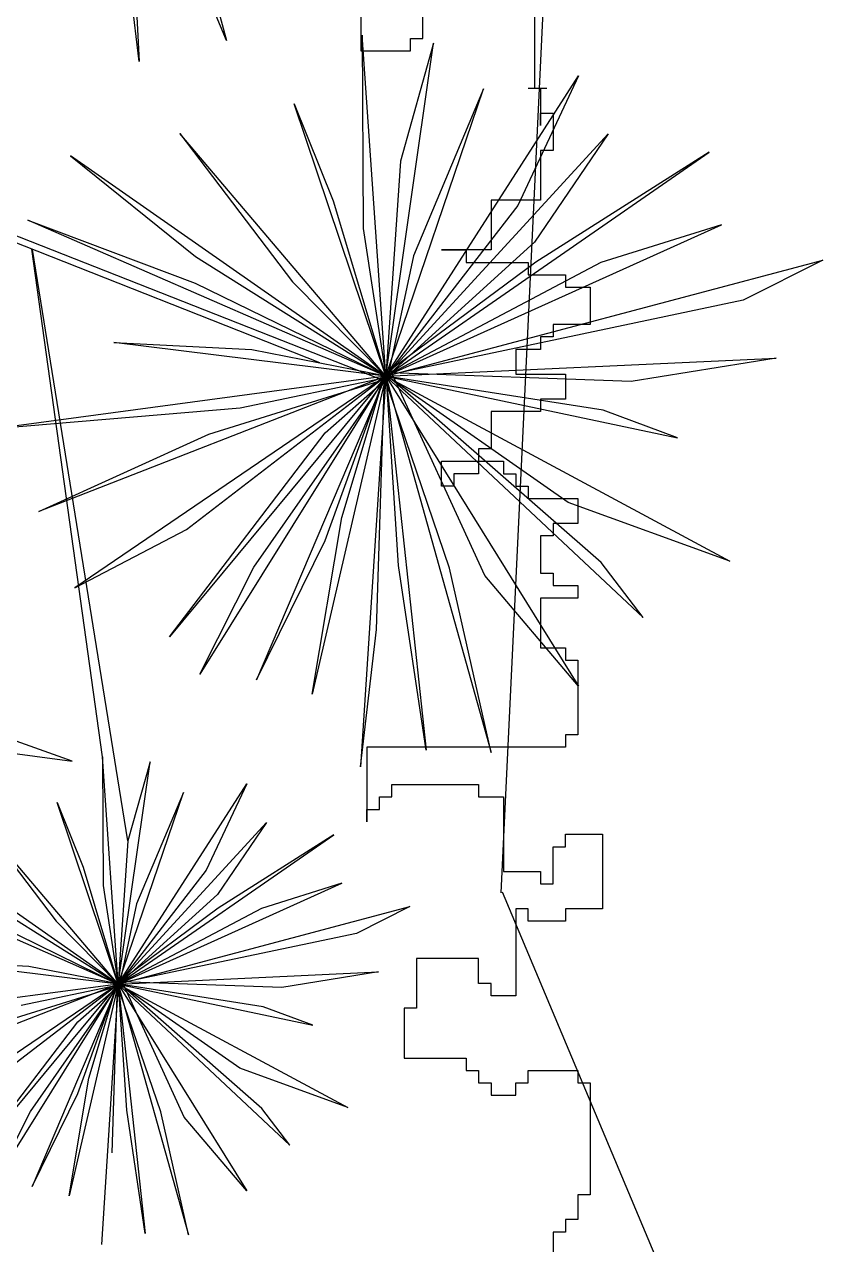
# Model space of a CAD drawing. Header units: inches. Extents: x 1559 to 2285, y -669 to 464.
# Drawn here: x 1867.79 to 1872.34, y 136.08 to 142.93 of the extents above; entities that cross this region are included whole.
import ezdxf

# ---------------------------------------------------------------- set-up
doc = ezdxf.new("R2010")
doc.units = ezdxf.units.IN
doc.header["$MEASUREMENT"] = 0

msp = doc.modelspace()

# ---------------------------------------------------------------- hatches: boundary and pattern name
at = {"true_color": 0x000000}
h = msp.add_hatch(dxfattribs=at)
h.set_pattern_fill('ANGLE', color=18, scale=150)
h.set_pattern_definition([(0, (-1655.02412111452, -1843.914797195747), (0, 41.25), [30, -11.25]), (90, (-1655.02412111452, -1843.914797195747), (-41.25, 2.525834023241416e-15), [30, -11.25])])
h.paths.add_polyline_path([(1933.362881141185, -160.3697992128091), (2052.362881141185, -160.3697992128091), (2052.362881141185, -154.3697992128091), (1968.362881141185, -154.3697992128091), (1968.362881141185, -103.3781863066815), (1962.362881141185, -103.3781863066815), (1962.362881141185, -154.3697992128091), (1939.362881141185, -154.3697992128091), (1939.362881141185, -103.3781863066815), (1968.362881141185, -103.3781863066815), (1968.362881141185, -100.3781863066815), (1969.23766337049, -100.3781863066815, 0.3899832787427712), (1933.362881141186, -67.37818630668153), (1933.362881141186, 63.63020078719092), (1927.362881141186, 63.63020078719094), (1927.362881141186, 8.630200787190915, -0.3856434331269968), (1866.658680298081, 63.63020078719092), (1860.362881141185, 63.63020078719094), (1860.362881141185, 37.63020078719089), (1860.362881141185, -32.36979921280908), (1718.362881141185, -32.36979921280908), (1718.362881141185, -52.29761831783071), (1680.362881141185, -52.29761831783073), (1680.362881141185, -85.36979921280908), (1678.362881141185, -85.36979921280907), (1678.362881141185, -149.3697992128091), (1680.362881141185, -149.3697992128091), (1680.362881141185, -221.800579831156, -0.3728246932726983), (1716.362881141185, -263.3697992128091), (1680.362881141185, -263.3697992128091), (1680.362881141185, -265.3697992128091), (1830.362881141185, -265.3697992128091, 0.3934264603515364), (1869.362881141185, -307.2625193441159), (1869.362881141185, -265.3697992128091), (1881.362881141185, -265.3697992128091), (1881.362881141185, -307.2625193441159, 0.3934264603515364), (1920.362881141185, -265.3697992128091), (1933.362881141185, -265.3697992128091), (2052.362881141185, -265.3697992128091), (2052.362881141185, -262.3697992128091), (2022.362881141185, -262.3697992128091, -0.3659773818630436), (2052.362881141185, -226.8733205142114), (2052.362881141185, -224.976939490376), (2029.417564809624, -224.976939490376), (2029.417564809624, -181.4131369252664), (1933.362881141185, -181.4131369252664)])
h.paths.add_polyline_path([(1833.632715473581, -234.0367107187667), (1826.668792296578, -234.0367107187667), (1826.668792296578, -262.072468116284, -0.4142243799715586), (1824.937586565112, -263.8037377883315), (1819.743969366121, -263.8037377883315, -0.4142027448470122), (1818.012763634524, -262.0725959952778), (1818.01276363413, -262.0725320556846, -0.4142135623730951), (1816.281557901483, -263.8037377883315), (1789.447981754362, -263.8037377883315, -0.4142120619780711), (1787.71677602088, -262.0725409249418, -0.4142150629149533), (1785.985570288256, -263.8037555268459), (1759.151994141135, -263.8037555268459, -0.4142135625106859), (1757.420788407675, -262.0725497941989, -0.4142135623730951), (1755.689582675028, -263.8037555268459), (1728.856006527908, -263.8037555268459, -0.4142135623773987), (1727.124800795235, -262.0725497941989), (1727.124800794448, -262.0725320556674, -0.4142135623759922), (1725.393595061801, -263.8037377883314), (1720.199977864384, -263.8037377883314, -0.4142135623953105), (1718.468772131606, -262.0725320556845), (1718.468772131316, -234.0367107187667), (1712.248988074196, -234.0367107187667), (1712.248988074196, -216.3041604169202), (1683.047169659631, -216.3041604166148, -0.4142073167520004), (1681.705060827774, -214.962080203489), (1681.705060827774, -210.9357537073064, -0.4142198081550507), (1683.047169659631, -209.5936162554967, -0.4142073167520004), (1681.705060827774, -208.2515360423708), (1681.705060827774, -186.1906994427532, -0.4142198081550499), (1683.047169659631, -184.8485619909435, -0.4142073167520011), (1681.705060827774, -183.5064817778176), (1681.705060827774, -161.4456451769794, -0.4142089909240418), (1683.047120093056, -160.1035077266957), (1683.047169659631, -160.1035077263903, -0.4142073167520006), (1681.705060827774, -158.7614275132645), (1681.705060827774, -154.7351010170819, -0.4142198080217719), (1683.047169659631, -153.3929635658829), (1712.248988074196, -153.3929635655809), (1712.248988074196, -144.0272520969083), (1833.632715473581, -144.0272520969083)], flags=16)
h.paths.add_polyline_path([(1899.249142759642, -134.659146953751, -0.4142198080217726), (1900.591251591499, -133.317009502552), (1900.591219982843, -133.3170095015691, -0.4142004186558744), (1899.249142759642, -131.9749292891508), (1899.249142759642, -109.9140926891978, -0.4142198080217727), (1900.591251591499, -108.5719552379988), (1901.93336042398, -108.5719552373881, -0.4142135623759933), (1900.591251591805, -107.2298464052257), (1900.591251591805, -103.2035199091449, -0.4142135623953081), (1901.933360423967, -101.8614110768807), (1931.45975473153, -101.8614110768807, -0.4142073168267023), (1932.801863563402, -103.2034912903349), (1932.801863563402, -107.2298177865175, -0.4142198080833843), (1931.459754731544, -108.5719552379988, -0.4142073166788072), (1932.801863563402, -109.9140354507893), (1932.801863563402, -131.9748720507422, -0.4142198081550499), (1931.459754731544, -133.317009502552, -0.4142073167520011), (1932.801863563402, -134.6590897156778), (1932.801863563402, -156.7199263165161, -0.4142089909266808), (1931.459804298108, -158.0620637667998), (1931.459754731544, -158.0620637671051, -0.4142073167520006), (1932.801863563402, -159.404143980231), (1932.801863563402, -163.4304704764135, -0.4142198080217722), (1931.459754731544, -164.7726079276126), (1901.933360423981, -164.7726079276126, -0.4142135623761251), (1900.591251591805, -163.4304990954501), (1900.591251591805, -159.4041725993693, -0.4142135623953082), (1901.933360423967, -158.0620637671051), (1900.591301157757, -158.0620637667998, -0.4142181336944553), (1899.249142759642, -156.7199835549246)], flags=16)
h.paths.add_polyline_path([(1809.977211723301, -167.6827558471887), (1809.977211723301, -210.3812069684864), (1735.904491824476, -210.3812069684864), (1735.904491824476, -167.6827558471887)], flags=0)
h.paths.add_polyline_path([(1801.37524208616, -176.2847254843291), (1801.37524208616, -201.7792373313459), (1744.506461461617, -201.7792373313459), (1744.506461461617, -176.2847254843291)], flags=0)
h.paths.add_polyline_path([(1810.146812920405, -125.4191026335965), (1805.978378249924, -125.4191026335965), (1805.978378249924, -126.252789567723), (1795.55729157357, -126.252789567723), (1795.55729157357, -125.4191026335965), (1791.388856902938, -125.4191026335965), (1791.388856902938, -122.9180418312928), (1795.55729157357, -122.9180418312928), (1795.55729157357, -121.2506679630398), (1791.388856902938, -121.2506679630397), (1791.388856902938, -102.4927119456482), (1786.478719704571, -102.4927119456482), (1786.478719704571, -121.2506679630398), (1782.31028503409, -121.2506679630398), (1782.31028503409, -122.9180418312928), (1786.478719704571, -122.9180418312928), (1786.478719704571, -125.4191026335965), (1782.31028503409, -125.4191026335965), (1782.31028503409, -126.252789567723), (1771.889198357736, -126.252789567723), (1771.889198357736, -125.4191026335965), (1767.629131099701, -125.4191026335965), (1767.62642787471, -122.9180418312928), (1771.889198357736, -122.9180418312928), (1771.889198357736, -121.2506679630398), (1767.62642787471, -121.2506679630398), (1767.629131099701, -102.4927119456482), (1762.373040517853, -102.4927119456482), (1762.373040517853, -121.2506679630398), (1758.204605847372, -121.2506679630398), (1758.204605847372, -122.9180418312928), (1762.373040517853, -122.9180418312928), (1762.373040517853, -125.4191026335965), (1758.204605847372, -125.4191026335965), (1758.204605847372, -126.252789567723), (1747.783519171018, -126.252789567723), (1747.783519171018, -125.4191026335965), (1743.615084500538, -125.4191026335965), (1743.615084500538, -122.9180418312928), (1747.783519171018, -122.9180418312928), (1747.783519171018, -121.2506679630397), (1743.615084500538, -121.2506679630398), (1743.615084500538, -102.4927119456482), (1740.027217953311, -102.4927119456482), (1740.027217953311, -93.11373393691446), (1721.269261935843, -93.11373393691446), (1721.269261935843, -88.94529926635772), (1719.60188806759, -88.94529926635772), (1719.60188806759, -93.11373393691446), (1717.100827265363, -93.11373393691446), (1717.100827265363, -88.94529926635772), (1716.267140331236, -88.94529926635772), (1716.267140331236, -78.52421259000376), (1717.100827265363, -78.52421259000376), (1717.100827265363, -74.35577791944704), (1719.60188806759, -74.35577791944704), (1719.60188806759, -78.52421259000377), (1721.269261935843, -78.52421259000377), (1721.269261935843, -74.35577791944704), (1740.027217953311, -74.35577791944702), (1740.027217953311, -64.97679991071332), (1743.615084500538, -64.97679991071332), (1743.615084500538, -46.21884389332176), (1747.783519171018, -46.21884389332175), (1747.783519171018, -44.5514700250687), (1743.615084500538, -44.5514700250687), (1743.615084500538, -42.05040922276498), (1747.783519171018, -42.05040922276498), (1747.783519171018, -41.21672228863849), (1758.204605847372, -41.21672228863848), (1758.204605847372, -42.050409222765), (1762.373040517853, -42.050409222765), (1762.373040517853, -44.55147002506871), (1758.204605847372, -44.5514700250687), (1758.204605847372, -46.21884389332173), (1762.373040517853, -46.21884389332175), (1762.373040517853, -64.97679991071334), (1767.62642787471, -64.97679991071334), (1767.629131099701, -46.21884389332173), (1771.889198357736, -46.21884389332173), (1771.889198357736, -44.5514700250687), (1767.62642787471, -44.5514700250687), (1767.629131099701, -42.050409222765), (1771.889198357736, -42.050409222765), (1771.889198357736, -41.21672228863848), (1782.31028503409, -41.21672228863851), (1782.31028503409, -42.05040922276498), (1786.478719704571, -42.050409222765), (1786.478719704571, -44.55147002506871), (1782.31028503409, -44.55147002506871), (1782.31028503409, -46.21884389332175), (1786.478719704571, -46.21884389332176), (1786.478719704571, -64.97679991071334), (1791.388856902938, -64.97679991071332), (1791.388856902938, -46.21884389332176), (1795.55729157357, -46.21884389332178), (1795.55729157357, -44.5514700250687), (1791.388856902938, -44.55147002506872), (1791.388856902938, -42.050409222765), (1795.55729157357, -42.050409222765), (1795.55729157357, -41.21672228863848), (1805.978378249924, -41.21672228863848), (1805.978378249924, -42.050409222765), (1810.146812920405, -42.05040922276498), (1810.146812920405, -44.5514700250687), (1805.978378249924, -44.5514700250687), (1805.978378249924, -46.21884389332176), (1810.146812920405, -46.21884389332173), (1810.146812920405, -64.97679991071335), (1815.059042023029, -64.97679991071334), (1815.059042023029, -74.35577791944704), (1833.816998040496, -74.35577791944705), (1833.816998040496, -78.52421259000376), (1835.484371908598, -78.52421259000377), (1835.484371908598, -74.35577791944704), (1837.985432710977, -74.35577791944704), (1837.985432710977, -78.52421259000377), (1838.819119645104, -78.52421259000378), (1838.819119645104, -88.94529926635772), (1837.985432710977, -88.94529926635772), (1837.985432710977, -93.11373393691446), (1835.484371908598, -93.11373393691446), (1835.484371908598, -88.94529926635772), (1833.816998040496, -88.94529926635772), (1833.816998040496, -93.11373393691447), (1815.059042023029, -93.11373393691444), (1815.059042023029, -102.4927119456482), (1810.146812920405, -102.4927119456482), (1810.146812920405, -121.2506679630398), (1805.978378249924, -121.2506679630398), (1805.978378249924, -122.9180418312928), (1810.146812920405, -122.9180418312928)], flags=16)
h.paths.add_polyline_path([(1793.761158327143, -183.8988092433465), (1793.761158327143, -194.1651535723286), (1752.120545220634, -194.1651535723286), (1752.120545220634, -183.8988092433465)], flags=0)
h.paths.add_polyline_path([(1785.985570288256, -220.5236122110619), (1759.151994141135, -220.5236122110619, 0.4142135623773939), (1757.420788408463, -222.2548179437088), (1757.420788408463, -253.9935897084953, -0.4142073186708097), (1759.151957236356, -252.2623839762589), (1785.985533383502, -252.2623839762589, -0.414219806100049), (1787.716776020902, -253.9935897085124), (1787.716776020902, -222.2548179437303, 0.4142135623767316)], flags=0)
h.paths.add_polyline_path([(1924.637788325548, -250.437667186663), (1944.120143585722, -250.437667186663), (1944.120143585722, -264.0986732663878), (1924.637788325548, -264.0986732663878)], flags=16)
h.paths.add_polyline_path([(1937.789094271733, -256.7217799199861, -1), (1929.669167954113, -256.7217799199861, -1)], flags=0)
h.paths.add_polyline_path([(1949.822223385298, -238.0065871095616), (1978.915124594467, -238.0065871095616), (1978.915124594467, -264.4401151906059), (1949.822223385287, -264.4401151905767)], flags=16)
h.paths.add_polyline_path([(1980.507722272538, -242.2426448664337), (2017.353727980168, -242.2426448664337), (2017.353727980168, -264.4401151906059), (1980.507722272538, -264.4401151906059)], flags=16)
h.paths.add_polyline_path([(1982.507722272538, -244.2426448664337), (2015.353727980168, -244.2426448664337), (2015.353727980168, -262.4401151906059), (1982.507722272538, -262.4401151906059)], flags=0)
h.paths.add_polyline_path([(1715.257781631534, -186.190642204687), (1715.257781631534, -208.2514788042557, -0.4142198080309196), (1713.915672799676, -209.5936162554967), (1688.415604988282, -209.5936162557489), (1688.415604988282, -184.8485619912489), (1713.915672799676, -184.8485619915542, -0.4142073167535255)], flags=0)
h.paths.add_polyline_path([(2100.362881141185, 63.63020078719089), (1997.362881141186, 63.63020078719097), (1997.362881141186, 65.63020078719092), (1946.362881141185, 65.63020078719092), (1946.362881141185, 63.63020078719092), (1939.362881141185, 63.63020078719094), (1939.362881141185, 60.42343894398437), (1960.84480063909, 60.42343894398437), (1960.84480063909, -61.83922265318323), (1939.362881141185, -61.83922265318327), (1939.362881141185, -67.8817076080838, -0.3425020075252717), (1969.23766337049, -100.3781863066815), (1971.362881141185, -100.3781863066815), (1971.362881141185, -130.2278094198801, 0.3567614236843903), (1998.21334599887, -103.3697992128091), (2058.362881141185, -103.3697992128091), (2059.362881141185, -103.3697992128091), (2059.362881141185, -105.3697992128091), (2079.353137630445, -105.3697992128091), (2099.362881141185, -105.3697992128091), (2099.362881141185, -103.3697992128091), (2100.362881141185, -103.3697992128091), (2100.362881141185, -93.70672100601665), (2073.270251478315, -93.7038378149412), (2073.273193750878, -66.0560378852723), (2064.857254382186, -66.05514226297977), (2064.857254382186, -79.9296702664301), (1970.778765064785, -79.92967026643008), (1970.778765064785, 21.40352907693568), (2064.857254382186, 21.40352907693568), (2064.857254382186, 8.593918439397243), (2073.282020567762, 8.593021877801533), (2073.284962839923, 36.24082180747038), (2100.362881141185, 36.23794018197447)])
h.paths.add_polyline_path([(2093.766377404738, 48.20942247166749, -1), (2079.50507173328, 48.20942247166749, -1)], flags=16)
h.paths.add_polyline_path([(2100.362881141185, -109.3697992128091), (2099.362881141185, -109.3697992128091), (2099.362881141185, -107.3697992128091), (2099.158650396052, -107.3697992128091), (2059.362881141185, -107.3697992128091), (2059.362881141185, -109.3697992128091), (2058.362881141185, -109.3697992128091), (2058.362881141185, -115.3697992128091), (2056.362881141185, -115.3697992128091), (2056.362881141185, -148.3697992128091), (2058.362881141185, -148.3697992128091), (2058.362881141185, -226.3697992128091, 0.4142135623730951), (2022.362881141185, -262.3697992128091), (2052.362881141185, -262.3697992128091), (2058.362881141185, -262.3697992128091), (2058.362881141185, -265.3697992128091), (2059.362881141185, -265.3697992128091), (2059.362881141185, -267.3697992128091), (2099.362881141185, -267.3697992128091), (2099.362881141185, -265.3697992128091), (2100.362881141185, -265.3697992128091)])
h.paths.add_polyline_path([(1872.362881141185, -307.3697992128091, -0.4142135623731062), (1830.362881141185, -265.3697992128075), (1830.362881141185, -271.3697992128091), (1825.479953740808, -271.3697992128091), (1825.479953740808, -296.1811279644018), (1800.298339692588, -296.1811279644018), (1800.298339692588, -308.8284743566737), (1816.150131699688, -308.8284743566737), (1816.150131699688, -413.1801133976678), (1702.220218928415, -413.1801133976678), (1702.220218928415, -308.8284743566737), (1716.608412367197, -308.8284743566737), (1716.608412367197, -296.1811279644018), (1691.465376737888, -296.1811279644018), (1691.465376737888, -271.3697992128091), (1680.362881141185, -271.3697992128091), (1680.362881141185, -331.3697992128091), (1678.362881141185, -331.3697992128091), (1678.362881141185, -395.3697992128091), (1680.362881141185, -395.3697992128092), (1680.362881141185, -481.3697992128091), (1686.362881141185, -481.3697992128091), (1686.362881141185, -457.1168234893266), (1746.165952347736, -457.1168234893266), (1746.165952347736, -481.3697992128093), (1799.362881141186, -481.3697992128093), (1799.362881141185, -490.3698794106449), (1756.331278985179, -490.3698794106449, 0.4012768325159566), (1799.362881141186, -529.3544354727711), (1799.362881141186, -567.3697992128089), (1801.362881141186, -567.3697992128091), (1801.362881141186, -569.369799212809), (1834.362881141185, -569.3697992128092), (1834.362881141185, -567.3697992128091), (1836.362881141185, -567.369799212809), (1836.362881141185, -481.3697992128085), (1836.387340191519, -481.2762224308369), (1836.387340191519, -343.6390163322467), (1872.362881141185, -343.6390163322467)])
h.paths.add_polyline_path([(1779.114247243981, -459.3730904204621), (1774.349900224975, -475.8020019517706, -0.571428571423007), (1749.881308583253, -468.7061659662743), (1754.645655602293, -452.2772544348438, -0.7999999998004025), (1757.267290420859, -453.0375225763169, -0.4142135623121471), (1758.620051604827, -452.2929759055531), (1775.748040043752, -457.2600536395611, -0.4142207438337236), (1776.49261242445, -458.6128222809417, -0.8000000003121504)], flags=16)
h.paths.add_polyline_path([(1771.947059591183, -474.2872651933083, -0.5330324225951758), (1752.721737586967, -468.7119654908074), (1753.259154330059, -466.858789789453, 0.5330324225962454), (1772.484476334346, -472.4340894917889)], flags=0)
h.paths.add_polyline_path([(1793.468907163508, -469.2092686306751, -1), (1781.673334392253, -469.2092686306751, -1)], flags=16)
h.paths.add_polyline_path([(1789.919408399015, -469.2092686306751, -1), (1785.222833156746, -469.2092686306751, -1)], flags=0)
h.paths.add_polyline_path([(2100.362881141185, -271.3697992128091), (2099.362881141185, -271.3697992128091), (2099.362881141185, -269.3697992128091), (2059.362881141185, -269.3697992128091), (2059.362881141185, -271.3697992128091), (2061.408882795542, -271.3697992128091), (2061.408882795542, -309.8220214591456), (1983.961197735669, -309.8220214591456), (1983.961197735669, -288.95915838156), (1920.362881141185, -288.95915838156), (1920.362881141185, -271.3697992128091), (1920.362881141185, -270.3697992128091), (1920.064200065171, -270.3697992128091, -0.3593658378953171), (1881.362881141185, -307.2625193441159, -0.01787426565253887), (1878.362881141185, -307.3697992128091), (1878.362881141185, -312.7742566919042), (1900.909313579614, -312.7742566919042), (1900.909313579614, -343.6390163322467), (1914.338422090852, -343.6390163322467), (1914.338422090852, -481.3697992128094), (1914.362881141185, -481.3697992128094), (1914.362881141186, -567.3697992128091), (1916.362881141186, -567.3697992128091), (1916.362881141186, -569.3697992128091), (1943.362881141186, -569.3697992128091), (1943.362881141186, -567.3697992128092), (1945.362881141186, -567.3697992128091), (1945.362881141185, -550.3697992128091), (1945.362881141185, -529.3543552749352, 0.4012768325159522), (1988.394483297192, -490.3697992128091), (1945.362881141185, -490.3697992128091), (1945.362881141185, -481.3697992128091), (2100.362881141185, -481.3697992128091)])
h.paths.add_polyline_path([(1946.049975272555, -335.6578025892854), (2053.938147280868, -335.6578025892854), (2053.938147280868, -349.8504910190269), (2068.233087876769, -349.8504910190269), (2068.233087876769, -319.2172317893479), (2098.866347106448, -319.2172317893479), (2098.866347106448, -349.8504910190269), (2098.866347106448, -441.7502687080639), (2098.866347106448, -472.3835279377429), (2068.233087876769, -472.3835279377429), (2068.233087876769, -441.7502687080639), (2053.938147280868, -441.7502687080639), (2053.938147280868, -456.8264417213863), (1946.04997527256, -456.8264417213864)], flags=16)
h.paths.add_polyline_path([(1949.04997527256, -338.6578025892854), (2050.938147280868, -338.6578025892854), (2050.938147280868, -351.0758213884636), (2097.641016737011, -351.0758213884636), (2097.641016737011, -440.5249383390728), (2050.938147280868, -440.5249383390728), (2050.938147280868, -453.8264417213863), (1949.04997527256, -453.8264417213863)], flags=0)
h.paths.add_polyline_path([(1977.558640556723, -361.9165221145209), (2063.29160122759, -361.9165221145209), (2063.29160122759, -368.349506552504), (1998.356045920079, -368.349506552504), (1998.356045920079, -437.4141946775639, 0.08670976453329374), (2005.948874875715, -440.4297539215002, -0.2238549086096313), (1977.870376069674, -424.5859196926127), (1987.295252819138, -420.6011603854732, 0.1277774427147852), (1991.923061481651, -431.6021637455236), (1991.923061481651, -368.3495065525038), (1977.558640556723, -368.3495065525038)], flags=0)
h.paths.add_polyline_path([(1996.211717773788, -364.0608502603667), (1996.211717773788, -366.2051784066582), (1994.067389627496, -366.2051784066582), (1994.067389627496, -364.0608502603667)], flags=0)
edge = h.paths.add_edge_path(flags=0)
edge.add_ellipse((2084.224836506307, -335.6824251949608), major_axis=(-8.274923913768816, 9.00561493013113e-12), ratio=0.9754478353383562, start_angle=270.0000000000608, end_angle=360.0000000000639, ccw=False)
edge.add_ellipse((2084.224836506307, -335.6824251949608), major_axis=(-8.274923913768816, 9.00561493013113e-12), ratio=0.9754478353383562, start_angle=180.0000000000639, end_angle=270.0000000000608, ccw=False)
edge.add_ellipse((2084.224836506307, -335.6824251949608), major_axis=(-8.274923913768816, 9.00561493013113e-12), ratio=0.9754478353383562, start_angle=90.00000000006082, end_angle=180.0000000000639, ccw=False)
edge.add_ellipse((2084.224836506307, -335.6824251949608), major_axis=(-8.274923913768816, 9.00561493013113e-12), ratio=0.9754478353383562, start_angle=6.389200279954821e-11, end_angle=90.00000000006082, ccw=False)
h.paths.add_polyline_path([(2074.019971161584, -292.2579689311424, -1), (2094.121804087308, -292.2579689311424, -1)], flags=16)
h.paths.add_polyline_path([(2082.457830141058, -361.7032764344017), (2091.142436501947, -361.7032764344017, -0.4142135623767026), (2096.043757978756, -366.6045979111504), (2096.043757978756, -386.042556486478, -0.4142135623747054), (2091.142436502008, -390.9438779632537), (2082.457830141118, -390.9438779632537, -0.4142135623767026), (2077.556508664309, -386.042556486505), (2077.556508664309, -366.6045979111773, -0.4142135623747054)], flags=0)
h.paths.add_polyline_path([(2076.019971161584, -292.2579689311424, -1), (2092.121804087309, -292.2579689311424, -1)], flags=0)
h.paths.add_polyline_path([(2082.457830141058, -362.9286068035889), (2091.142436501879, -362.9286068035889, -0.4142135623833196), (2094.818427609569, -366.6045979111503), (2094.818427609569, -386.0425564864477, -0.4142109823334528), (2091.142468883188, -389.7185475939239), (2082.457862522192, -389.7185475939239, -0.4142135649399584), (2078.781839033639, -386.0425888354237), (2078.781839033639, -366.6046302599762, -0.4142161398440656)], flags=0)
h.paths.add_polyline_path([(2082.457830141058, -406.5316179154058), (2091.142436501947, -406.5316179154058, -0.4142135623767026), (2096.043757978756, -411.4329393921545), (2096.043757978756, -430.8708979674822, -0.4142135623747054), (2091.142436502008, -435.7722194442578), (2082.457830141118, -435.7722194442578, -0.4142135623767026), (2077.556508664309, -430.8708979675091), (2077.556508664309, -411.4329393921815, -0.4142135623747035)], flags=0)
h.paths.add_polyline_path([(2082.457797753438, -407.7569482847357), (2091.142404114434, -407.7569482847357, -0.414216142931391), (2094.818427609569, -411.4329393921545), (2094.818427609569, -430.8708979674518, -0.4142135623776604), (2091.142436502008, -434.5468890750706), (2082.457830141186, -434.5468890750706, -0.4142109849170489), (2078.781839033639, -430.870930316335), (2078.781839033639, -411.4329717409803, -0.4142135592820865)], flags=0)
edge = h.paths.add_edge_path(flags=0)
edge.add_ellipse((2084.224836506307, -455.9183345325757), major_axis=(8.274923913768362, 1.334923375744854e-11), ratio=0.9754478353384098, start_angle=89.99999999990979, end_angle=179.9999999999052, ccw=False)
edge.add_ellipse((2084.224836506307, -455.9183345325757), major_axis=(8.274923913768362, 1.334923375744854e-11), ratio=0.9754478353384098, start_angle=-9.481482265982777e-11, end_angle=89.99999999990979, ccw=False)
edge.add_ellipse((2084.224836506307, -455.9183345325757), major_axis=(8.274923913768362, 1.334923375744854e-11), ratio=0.9754478353384098, start_angle=269.99999999990985, end_angle=359.99999999990524, ccw=False)
edge.add_ellipse((2084.224836506307, -455.9183345325757), major_axis=(8.274923913768362, 1.334923375744854e-11), ratio=0.9754478353384098, start_angle=179.9999999999052, end_angle=269.99999999990985, ccw=False)
h.paths.add_polyline_path([(2058.362881141185, 249.6302007871909), (2052.362881141185, 249.630200787191), (2052.362881141185, 210.6242133978385, -0.3934677217301042), (2010.469732674076, 249.6302007871909), (2004.362881141185, 249.6302007871909), (2004.362881141185, 111.6302007871909), (1998.362881141187, 111.6302007871909, -0.4142135623730979), (2040.362881141186, 69.63020078719012), (2040.362881141186, 93.63020078719086), (2058.362881141185, 93.63020078719092)])
at = {"true_color": 0x136734}
h = msp.add_hatch(dxfattribs=at)
h.set_pattern_fill('GRASS', color=116, scale=10)
h.set_pattern_definition([(90, (-1655.02412111452, -1843.914797195747), (-7.071067809999999, 7.071067809999999), [1.875, -12.26713563]), (45, (-1655.02412111452, -1843.914797195747), (-7.071067811865476, 7.071067811865476), [1.875, -8.125]), (135, (-1655.02412111452, -1843.914797195747), (-7.071067811865476, -7.071067811865475), [1.875, -8.125])])
h.paths.add_polyline_path([(1868.362881141186, 249.6302007871909), (1746.362881141185, 249.6302007871909), (1746.362881141185, 243.6302007871909), (1746.362881141185, 240.6302007871908), (1746.362881141185, 201.6302007871909), (1746.362881141185, 195.6302007871909), (1755.450964782813, 195.6302007871909), (1755.450964782813, 193.6302007871909), (1819.450964782813, 193.6302007871909), (1819.450964782813, 195.6302007871909), (1860.362881141185, 195.6302007871909), (1860.362881141185, 186.6302007871909), (1868.362881141186, 186.6302007871909)])
h.paths.add_polyline_path([(1868.362881141185, 147.630200787191), (1860.362881141185, 147.630200787191), (1860.362881141185, 85.63020078719092), (1868.362881141185, 85.63020078719094)])
h.paths.add_polyline_path([(1998.362881141185, 249.6302007871908), (1992.362881141185, 249.6302007871908), (1933.362881141185, 249.6302007871906), (1933.362881141185, 85.63020078719092), (1933.362881141185, 69.63020078719092), (1946.362881141185, 69.63020078719092), (1946.362881141185, 67.63020078719092), (1997.362881141186, 67.63020078719092), (1997.362881141186, 69.63020078719092), (1998.362881141186, 69.63020078719092), (1998.362881141185, 111.6302007871909)])
at = {"true_color": 0x636466}
h = msp.add_hatch(dxfattribs=at)
h.set_pattern_fill('GRAVEL', color=251, scale=75)
h.set_pattern_definition([(228.012787504, (-1601.02412111452, -1768.914797195747), (-600.0000000000047, -675.0000000000002), [10.0902, -998.9316035305274]), (184.969740728, (-1607.77412111452, -1776.414797195747), (899.9999999999982, 75.00000000000263), [17.3151, -1714.19435709225]), (132.510447078, (-1625.02412111452, -1777.914797195747), (750.0000000000088, -824.9999999999899), [12.2091, -1208.702444707478]), (267.273689006, (-1654.27412111452, -1796.664797195747), (75.00000000000182, 1500.000000000001), [15.76785, -1561.016853122175]), (292.833654178, (-1655.02412111452, -1812.414797195747), (-374.9999999999991, 900.0000000000022), [15.461625, -1530.702984606622]), (357.273689006, (-1649.02412111452, -1826.664797195747), (-1500.000000000001, 75.00000000000192), [15.76785, -1561.016853122175]), (37.6942404667, (-1633.27412111452, -1827.414797195747), (-974.9999999999999, -749.999999999998), [20.852175, -2064.3636411687]), (72.2553283749, (-1616.77412111452, -1814.664797195747), (525.000000000002, 1650), [19.68659999999999, -1948.974112261004]), (121.429565615, (-1610.77412111452, -1795.914797195747), (-600.0000000000015, 974.9999999999991), [15.82125, -1566.305483229675]), (175.236358309, (-1619.02412111452, -1782.414797195747), (824.9999999999987, -75.00000000000284), [18.0624, -885.0571934094226]), (222.397437798, (-1637.02412111452, -1780.914797195747), (-899.9999999999972, -824.9999999999978), [23.3586, -2312.503125359618]), (138.814074834, (-1580.02412111452, -1797.414797195747), (-525.0000000000025, 450), [7.972574999999998, -789.2883609551023]), (171.46923439, (-1586.02412111452, -1792.164797195747), (974.9999999999999, -149.9999999999996), [15.167775, -1501.613356211775]), (225, (-1601.02412111452, -1789.914797195747), (-8.326672684688674e-15, -74.99999999999497), [10.606575, -95.4594421779825]), (203.198590514, (-1606.27412111452, -1780.914797195747), (374.9999999999992, 149.9999999999982), [5.71185, -565.4711329397925]), (291.801409486, (-1611.52412111452, -1783.164797195747), (-74.9999999999763, 225.0000000000077), [8.077725, -395.8096355350875]), (30.96375653209999, (-1608.52412111452, -1790.664797195747), (225.000000000004, 149.9999999999985), [13.119675, -424.2017171133974]), (161.565051177, (-1597.27412111452, -1783.914797195747), (150.0000000000009, -74.99999999999825), [9.486825, -227.68399951263]), (16.389540334, (-1655.02412111452, -1783.164797195747), (749.9999999999975, 225.0000000000033), [13.29, -1315.713386000205]), (70.3461759419, (-1642.27412111452, -1779.414797195747), (-300.0000000000915, -825.0000000002548), [11.149575, -1103.805581048925]), (293.198590514, (-1597.27412111452, -1768.914797195747), (-149.9999999999978, 374.9999999999993), [11.423625, -559.7593579397925]), (343.610459666, (-1592.77412111452, -1779.414797195747), (-749.9999999999975, 225.0000000000033), [13.29, -1315.713386000175]), (339.44395478, (-1655.02412111452, -1829.664797195747), (-375.0000000000027, 150.0000000000018), [12.816, -627.9842808988124]), (294.775140569, (-1643.02412111452, -1834.164797195747), (-375.0000000000004, 825.0000000000001), [10.73835, -1063.0982297457]), (66.8014094864, (-1596.52412111452, -1843.914797195747), (149.9999999999986, 374.9999999999977), [11.423625, -559.7593579397925]), (17.3540246363, (-1592.02412111452, -1833.414797195747), (-974.9999999999983, -299.9999999999972), [12.572325, -1244.656771068]), (69.44395478040002, (-1633.27412111452, -1843.914797195747), (-150.0000000000005, -374.9999999999966), [6.407999999999999, -634.3922808988124]), (101.309932474, (-1601.02412111452, -1843.914797195747), (-74.99999999999729, 300.0000000000009), [3.82425, -378.60221351946]), (165.963756532, (-1601.77412111452, -1840.164797195747), (224.9999999999969, -75.0000000000001), [15.461625, -293.7712969213275]), (186.009005957, (-1616.77412111452, -1836.414797195747), (750.0000000000034, 74.99999999999874), [14.32875, -1418.54423809071]), (303.690067526, (-1608.52412111452, -1797.414797195747), (-74.99999999999905, 149.9999999999989), [10.81665, -259.5996956598]), (353.157226587, (-1602.52412111452, -1806.414797195747), (1275.000000000001, -150.000000000004), [18.88455, -1869.567196802123]), (60.9453959009, (-1583.77412111452, -1808.664797195747), (-299.9999999999982, -524.9999999999983), [7.721699999999999, -764.450560574025]), (90, (-1580.02412111452, -1801.914797195747), (-74.99999999999999, 75), [4.5, -70.5]), (120.256437164, (-1618.27412111452, -1834.164797195747), (300.0000000000007, -525.0000000000006), [10.4193, -1031.513999208735]), (48.01278750420001, (-1623.52412111452, -1825.164797195747), (600, 674.9999999999982), [20.1804, -988.8414035305274]), (0, (-1610.02412111452, -1810.164797195747), (75, 75), [19.5, -55.5]), (325.3048464690001, (-1590.52412111452, -1810.164797195747), (750.0000000000103, -524.9999999999869), [11.85855, -1173.99557256315]), (254.054604099, (-1580.77412111452, -1816.914797195747), (-75.00000000000283, -300.0000000000003), [10.92015, -535.0880916960375]), (207.645975364, (-1583.77412111452, -1827.414797195747), (-1424.999999999996, -750.0000000000036), [17.779875, -1760.210563669455]), (175.42607874, (-1599.52412111452, -1835.664797195747), (-974.9999999999966, 75.0000000000001), [18.809925, -1862.180505597667])])
h.paths.add_polyline_path([(1933.362881141185, 249.6302007871907), (1885.43809450223, 249.6302007871905), (1882.362881141185, 249.6302007871903), (1868.362881141186, 249.6302007871903), (1868.362881141186, 186.6302007871909), (1876.362881141185, 186.6302007871908), (1876.362881141185, 147.6302007871909), (1868.362881141185, 147.6302007871909), (1868.362881141185, 85.6302007871909), (1933.362881141185, 85.6302007871909)])

# ---------------------------------------------------------------- linework, layer by layer
at = {"color": 14, "true_color": 0xa30000}
for p, q in [((1868.299338075856, 145.120565115806), (1868.921571396229, 142.8421850229284)), ((1868.299338075856, 145.120565115806), (1868.431052626117, 142.7246060299636)), ((1868.431052626117, 142.7246060299636), (1868.268199768745, 144.0724854169417)), ((1868.921571396229, 142.8421850229284), (1868.5869885754, 143.6367897515428)), ((1869.683660649988, 142.8721479785573), (1869.68778957552, 141.7860103791872)), ((1869.816245530242, 140.9570706447793), (1869.683660649988, 142.8721479785573)), ((1869.816245530242, 140.9570706447793), (1870.08469841152, 142.8273579885312)), ((1870.08469841152, 142.8273579885312), (1869.897736954862, 142.1634419467658)), ((1869.779062592776, 140.9425741538746), (1865.082652701672, 142.7889055153505)), ((1869.445200621088, 141.0322294481779), (1865.299010852647, 142.6673403896502)), ((1869.816245530242, 140.9570706447793), (1870.898416052988, 142.6444338342504)), ((1870.898416052988, 142.6444338342504), (1870.557724404434, 141.9147391468252)), ((1869.816245530242, 140.9570706447793), (1870.364787353205, 142.570878798706)), ((1870.364787353205, 142.570878798706), (1869.970740929763, 141.6321518669837)), ((1869.30116602267, 142.4870274596169), (1869.51971640225, 141.9406826045132)), ((1869.816245530242, 140.9570706447793), (1869.30116602267, 142.4870274596169)), ((1868.658134822045, 142.319084723863), (1869.292255258742, 141.4867629287023)), ((1869.816245530242, 140.9570706447793), (1868.658134822045, 142.319084723863)), ((1869.816245530242, 140.9570706447793), (1871.065693167684, 142.317719083828)), ((1871.065693167684, 142.317719083828), (1870.65086087731, 141.71019368829)), ((1868.044063869013, 142.1937609245657), (1868.74708913427, 141.6281934830849)), ((1869.816245530242, 140.9570706447793), (1868.044063869013, 142.1937609245657)), ((1869.816245530242, 140.9570706447793), (1871.632191633175, 142.2145637587339)), ((1871.632191633175, 142.2145637587339), (1870.658299999373, 141.5962887219691)), ((1869.897736954862, 142.1634419467658), (1869.816245530242, 140.9570706447793)), ((1869.51971640225, 141.9406826045132), (1869.816245530242, 140.9570706447838)), ((1870.557724404434, 141.9147391468252), (1869.816245529667, 140.9570706451836)), ((1867.803865379057, 141.8332956761968), (1868.745352787703, 141.4793701341841)), ((1869.816245530242, 140.9570706447793), (1867.803865379057, 141.8332956761968)), ((1869.68778957552, 141.7860103791872), (1869.816245530242, 140.9570706447793)), ((1869.816245530242, 140.9570706447793), (1871.701219495366, 141.8063305217588)), ((1871.701219495366, 141.8063305217588), (1871.02372976515, 141.5945647796364)), ((1870.65086087731, 141.71019368829), (1869.829188068083, 140.9629018012286)), ((1868.2246094113, 138.8202541074374), (1867.826591071423, 141.6705519400107)), ((1868.367326947885, 138.3477834195734), (1867.830418225085, 141.6690426456584)), ((1868.74708913427, 141.6281934830849), (1869.816245530111, 140.9570706449006)), ((1871.02372976515, 141.5945647796364), (1869.816245517232, 140.957070629119)), ((1869.816245530242, 140.9570706447793), (1872.271570162473, 141.6090852903713)), ((1869.970740929763, 141.6321518669837), (1869.827453326307, 140.9547000875145)), ((1870.658299999373, 141.5962887219691), (1869.833716571261, 140.9843121847077)), ((1872.271570162473, 141.6090852903713), (1871.823374091284, 141.3829751040114)), ((1868.745352787703, 141.4793701341841), (1869.816245530687, 140.9570706445412)), ((1869.292255258742, 141.4867629287023), (1869.816245530246, 140.9570706447658)), ((1871.823374091284, 141.3829751040114), (1869.882323881735, 140.9746178368586)), ((1868.288277120234, 141.1459095860461), (1869.062330686284, 141.1068405991469)), ((1869.816245530242, 140.9570706447793), (1868.288277120234, 141.1459095860461)), ((1869.062330686284, 141.1068405991469), (1869.828070555883, 140.9576182972043)), ((1869.816245530242, 140.9570706447793), (1872.00876312122, 141.0586127139362)), ((1872.00876312122, 141.0586127139362), (1871.194895260295, 140.9269045308374)), ((1869.816245530242, 140.9570706447793), (1867.640984138202, 140.664355672708)), ((1869.816245530242, 140.9570706447793), (1867.865965131717, 140.1967159233951)), ((1869.816245530242, 140.9570706447793), (1868.068069363562, 139.7684333220356)), ((1869.816245530242, 140.9570706447793), (1868.600332215122, 139.4934650478501)), ((1868.696256170174, 140.0968422571595), (1869.81624547239, 140.957070605449)), ((1869.816245530242, 140.9570706447793), (1868.770841282546, 139.2826219917275)), ((1868.996942634982, 140.7792920035326), (1869.804205717812, 140.9478232508773)), ((1869.816245530242, 140.9570706447793), (1869.089345340404, 139.2521146644038)), ((1869.816245530242, 140.9570706447793), (1869.401581977664, 139.1716778240876)), ((1869.568492730913, 140.1637121267204), (1869.80659521888, 140.955772046541)), ((1869.816245530242, 140.9570706447793), (1869.673956806275, 138.7632730827598)), ((1869.764317751446, 139.5347926728154), (1869.809092076301, 140.9484599690861)), ((1870.174257768729, 139.8790677779775), (1869.804388920945, 140.9622332169947)), ((1869.816245530242, 140.9570706447793), (1870.041961367043, 138.8565517378621)), ((1869.816245530242, 140.9570706447793), (1871.74937957388, 139.9176299548476)), ((1869.816245530242, 140.9570706447793), (1870.898763634525, 139.216157500008)), ((1869.816245530242, 140.9570706447793), (1870.406991361388, 138.8431965847803)), ((1869.816245530242, 140.9570706447793), (1871.262337314919, 139.6010623487205)), ((1869.816245530242, 140.9570706447793), (1871.454820642768, 140.6104961607086)), ((1870.841227689656, 140.2470124319092), (1869.827453326307, 140.9547000875145)), ((1871.036552574822, 140.7655563837178), (1869.827453326307, 140.9547000875145)), ((1870.372419350566, 139.836764874021), (1869.84222865254, 140.9906295491426)), ((1871.194895260295, 140.9269045308374), (1869.843617316775, 140.9760248599011)), ((1868.822433307394, 140.6318916533461), (1869.807291803872, 140.9389592963187)), ((1869.074972980849, 139.8844009191571), (1869.812159406009, 140.9394772565523)), ((1869.475533550006, 140.0348564821829), (1869.798386549225, 140.9284654934486)), ((1869.475817071018, 140.6379710800593), (1869.803399306647, 140.9269396226023)), ((1869.887316639918, 139.8935476018814), (1869.820880506181, 140.9139374081653)), ((1871.025834070012, 139.9098579051553), (1869.850248918031, 140.938787119653)), ((1867.640984138202, 140.664355672708), (1868.996942634982, 140.7792920035326)), ((1871.454820642768, 140.6104961607086), (1871.036552574822, 140.7655563837178)), ((1867.865965131717, 140.1967159233951), (1868.822433307394, 140.6318916533461)), ((1868.600332215122, 139.4934650478501), (1869.475817071018, 140.6379710800593)), ((1871.74937957388, 139.9176299548476), (1870.841227689656, 140.2470124319092)), ((1869.401581977664, 139.1716778240876), (1869.568492730913, 140.1637121267204)), ((1868.068069363562, 139.7684333220356), (1868.696256170174, 140.0968422571595)), ((1869.089345340404, 139.2521146644038), (1869.475533550006, 140.0348564821829)), ((1868.770841282546, 139.2826219917275), (1869.074972980849, 139.8844009191571)), ((1870.041961367043, 138.8565517378621), (1869.887316639918, 139.8935476018814)), ((1870.406991361388, 138.8431965847803), (1870.174257768729, 139.8790677779775)), ((1871.262337314919, 139.6010623487205), (1871.025834070012, 139.9098579051553)), ((1870.898763634525, 139.216157500008), (1870.372419350566, 139.836764874021)), ((1869.673956806275, 138.7632730827598), (1869.764317751446, 139.5347926728154)), ((1865.746285316076, 139.109337684403), (1868.053653426272, 138.7947132825124)), ((1868.053653426272, 138.7947132825124), (1867.62031996979, 138.949557611113)), ((1868.2246094113, 138.8202541074374), (1868.227362028323, 138.096162374521)), ((1868.312999331471, 137.5435358849188), (1868.2246094113, 138.8202541074374)), ((1868.312999331471, 137.5435358849188), (1868.491967918993, 138.7903941140837)), ((1868.491967918993, 138.7903941140837), (1868.367326947885, 138.3477834195734)), ((1868.312999331471, 137.5435358849188), (1869.034446346634, 138.668444677892)), ((1868.312999331471, 137.5435358849188), (1868.678693880112, 138.619407987532)), ((1868.678693880112, 138.619407987532), (1868.415996264483, 137.9935900330491)), ((1869.034446346634, 138.668444677892), (1868.807318580928, 138.1819815529464)), ((1867.969612993087, 138.5635070948075), (1868.11531324614, 138.1992771914036)), ((1868.312999331471, 137.5435358849188), (1867.969612993087, 138.5635070948075)), ((1867.540925526007, 138.4515452709716), (1867.963672483804, 137.8966640741948)), ((1868.312999331471, 137.5435358849188), (1867.540925526007, 138.4515452709716)), ((1868.312999331471, 137.5435358849188), (1869.145964423103, 138.4506348442786)), ((1869.145964423103, 138.4506348442786), (1868.869409562844, 138.0456179139259)), ((1868.312999331471, 137.5435358849188), (1867.131544890648, 138.3679960714445)), ((1868.312999331471, 137.5435358849188), (1869.52363006676, 138.3818646275521)), ((1868.367326947885, 138.3477834195734), (1868.312999331471, 137.5435358849188)), ((1869.52363006676, 138.3818646275521), (1868.87436897756, 137.9696812697075)), ((1868.11531324614, 138.1992771914036), (1868.312999331471, 137.5435358849188)), ((1868.807318580928, 138.1819815529464), (1868.312999331085, 137.5435358851838)), ((1868.312999331471, 137.5435358849188), (1866.971412564013, 138.1276859058593)), ((1868.227362028323, 138.096162374521), (1868.312999331471, 137.5435358849188)), ((1868.312999331471, 137.5435358849188), (1869.569648641552, 138.1097091362354)), ((1869.569648641552, 138.1097091362354), (1869.117988821413, 137.9685319748235)), ((1868.869409562844, 138.0456179139259), (1868.321627690034, 137.5474233225531)), ((1867.600228400819, 137.9909511104498), (1868.312999331381, 137.5435358849996)), ((1869.117988821413, 137.9685319748235), (1868.312999322797, 137.5435358744741)), ((1868.312999331471, 137.5435358849188), (1869.949882419626, 137.9782123153059)), ((1868.415996264483, 137.9935900330491), (1868.320471195518, 137.5419555134044)), ((1868.87436897756, 137.9696812697075), (1868.32464669215, 137.5616969115407)), ((1869.949882419626, 137.9782123153059), (1869.651085038833, 137.827472191069)), ((1867.59907083645, 137.891735544519), (1868.312999331768, 137.543535884757)), ((1867.963672483804, 137.8966640741948), (1868.312999331471, 137.5435358849098)), ((1869.651085038833, 137.827472191069), (1868.357051565797, 137.5552340129687)), ((1867.294353724804, 137.669428512427), (1867.810389435498, 137.6433825211624)), ((1868.312999331471, 137.5435358849188), (1867.294353724804, 137.669428512427)), ((1867.810389435498, 137.6433825211624), (1868.320882681899, 137.5439009865324)), ((1868.312999331471, 137.5435358849188), (1869.774677725455, 137.6112305976855)), ((1869.774677725455, 137.6112305976855), (1869.232099151507, 137.5234251422849)), ((1868.312999331471, 137.5435358849188), (1866.862825070112, 137.3483925702031)), ((1868.312999331471, 137.5435358849188), (1867.012812399115, 137.0366327373233)), ((1868.312999331471, 137.5435358849188), (1867.147548553683, 136.7511110030836)), ((1868.312999331471, 137.5435358849188), (1867.502390454722, 136.5677988202978)), ((1867.566339758092, 136.9700502931663), (1868.3129992929, 137.5435358586926)), ((1868.312999331471, 137.5435358849188), (1867.616063166342, 136.4272367828797)), ((1867.650457849571, 137.326749890627), (1868.307030180555, 137.5314616526057)), ((1867.766797401297, 137.4250167907513), (1868.30497278985, 137.5373709556478)), ((1867.818817631875, 136.828422734504), (1868.310275248652, 137.5318069594341)), ((1868.312999331471, 137.5435358849188), (1867.828399204913, 136.4068985646655)), ((1868.312999331471, 137.5435358849188), (1868.03655696308, 136.3532740044531)), ((1868.085858011311, 136.9287264431818), (1868.301093344124, 137.5244657840286)), ((1868.086047025322, 137.3308028417691), (1868.304435182408, 137.5234485367963)), ((1868.147830798581, 137.0146302062113), (1868.30656579056, 137.5426701527539)), ((1868.312999331471, 137.5435358849188), (1868.218140182155, 136.0810041769028)), ((1868.278380812271, 136.5953505702762), (1868.308230362176, 137.5377954344566)), ((1868.551674157128, 136.8248673070494), (1868.305094925271, 137.546977599729)), ((1868.312999331471, 137.5435358849188), (1868.463476556007, 136.143189946968)), ((1868.312999331471, 137.5435358849188), (1869.601755360563, 136.8505754249613)), ((1868.312999331471, 137.5435358849188), (1869.034678067659, 136.3829271217364)), ((1868.312999331471, 137.5435358849188), (1868.706829885572, 136.1342865115801)), ((1868.312999331471, 137.5435358849188), (1869.277060521255, 136.6395303542099)), ((1868.312999331471, 137.5435358849188), (1869.40538273982, 137.3124862288702)), ((1868.996320771074, 137.0701637429993), (1868.320471195518, 137.5419555134044)), ((1869.126537361194, 137.4158597108763), (1868.320471195518, 137.5419555134044)), ((1868.683781878354, 136.7966653710739), (1868.330321413002, 137.5659084878276)), ((1869.232099151507, 137.5234251422849), (1868.331247189163, 137.5561720283288)), ((1869.119391691324, 136.8453940585013), (1868.335668256663, 137.5313468681634)), ((1868.360380071252, 136.8345205229853), (1868.316089315431, 137.5147803938398)), ((1869.40538273982, 137.3124862288702), (1869.126537361194, 137.4158597108763)), ((1867.502390454722, 136.5677988202978), (1868.086047025322, 137.3308028417691)), ((1869.601755360563, 136.8505754249613), (1868.996320771074, 137.0701637429993)), ((1868.03655696308, 136.3532740044531), (1868.147830798581, 137.0146302062113)), ((1867.828399204913, 136.4068985646655), (1868.085858011311, 136.9287264431818)), ((1869.277060521255, 136.6395303542099), (1869.119391691324, 136.8453940585013)), ((1867.616063166342, 136.4272367828797), (1867.818817631875, 136.828422734504)), ((1868.463476556007, 136.143189946968), (1868.360380071252, 136.8345205229853)), ((1868.706829885572, 136.1342865115801), (1868.551674157128, 136.8248673070494)), ((1869.034678067659, 136.3829271217364), (1868.683781878354, 136.7966653710739))]:
    msp.add_line(p, q, dxfattribs=at)
at = {"color": 84, "linetype": 'Continuous'}
for p, q in [((1870.650802557683, 143.2717764743312), (1870.650802557683, 142.5736175908981)), ((1869.675092341206, 142.9925103196238), (1869.675092341206, 142.7830639552629)), ((1870.023560591779, 142.8528794100538), (1870.023560591779, 142.9925103196238)), ((1869.953866056544, 142.7830639552629), (1869.953866056544, 142.8528794100538)), ((1869.953866056544, 142.8528794100538), (1870.023560591779, 142.8528794100538)), ((1869.675092341206, 142.7830639552629), (1869.953866056544, 142.7830639552629)), ((1870.615956396473, 142.5736175908981), (1870.6856487189, 142.5736175908981)), ((1870.650802557683, 142.5736175908981), (1870.720494880117, 142.5736175908981)), ((1870.6856487189, 142.5736175908981), (1870.6856487189, 142.3641712265333)), ((1870.6856487189, 142.3641712265333), (1870.6856487189, 142.4339866813203)), ((1870.6856487189, 142.4339866813203), (1870.755343254139, 142.4339866813203)), ((1870.755343254139, 142.4339866813203), (1870.755343254139, 142.2245403169555)), ((1870.755343254139, 142.2245403169555), (1870.6856487189, 142.2245403169555)), ((1870.6856487189, 142.2245403169555), (1870.6856487189, 141.945274162252)), ((1870.6856487189, 141.945274162252), (1870.406875003561, 141.945274162252)), ((1870.406875003561, 141.945274162252), (1870.406875003561, 141.6660123431042)), ((1870.406875003561, 141.6660123431042), (1870.128101288228, 141.6660123431042)), ((1870.128101288228, 141.6660123431042), (1870.267488145896, 141.6660123431042)), ((1870.267488145896, 141.6660123431042), (1870.267488145896, 141.5961968883094)), ((1870.267488145896, 141.5961968883094), (1870.615956396473, 141.5961968883094)), ((1870.615956396473, 141.5961968883094), (1870.615956396473, 141.5263814335263)), ((1870.615956396473, 141.5263814335263), (1870.825035576565, 141.5263814335263)), ((1870.825035576565, 141.5263814335263), (1870.825035576565, 141.4565659787315)), ((1870.825035576565, 141.4565659787315), (1870.96442243423, 141.4565659787315)), ((1870.96442243423, 141.4565659787315), (1870.96442243423, 141.2471152788189)), ((1870.96442243423, 141.2471152788189), (1870.755343254139, 141.2471152788189)), ((1870.755343254139, 141.2471152788189), (1870.755343254139, 141.177299824028)), ((1870.755343254139, 141.177299824028), (1870.6856487189, 141.177299824028)), ((1870.6856487189, 141.177299824028), (1870.6856487189, 141.1074843692411)), ((1870.6856487189, 141.1074843692411), (1870.546261861235, 141.1074843692411)), ((1870.546261861235, 141.1074843692411), (1870.546261861235, 140.9678534596632)), ((1870.546261861235, 140.9678534596632), (1870.825035576565, 140.9678534596632)), ((1870.825035576565, 140.9678534596632), (1870.825035576565, 140.8282225500854)), ((1870.825035576565, 140.8282225500854), (1870.6856487189, 140.8282225500854)), ((1870.6856487189, 140.8282225500854), (1870.6856487189, 140.7584070953024)), ((1870.6856487189, 140.7584070953024), (1870.406875003561, 140.7584070953024)), ((1870.406875003561, 140.7584070953024), (1870.406875003561, 140.5489563953819)), ((1870.406875003561, 140.5489563953819), (1870.337180468327, 140.5489563953819)), ((1870.337180468327, 140.5489563953819), (1870.337180468327, 140.4093254858041)), ((1870.128101288228, 140.3395100310171), (1870.128101288228, 140.4791409405949)), ((1870.128101288228, 140.4791409405949), (1870.476567325992, 140.4791409405949)), ((1870.476567325992, 140.4791409405949), (1870.476567325992, 140.4093254858041)), ((1870.337180468327, 140.4093254858041), (1870.197793610662, 140.4093254858041)), ((1870.197793610662, 140.4093254858041), (1870.197793610662, 140.3395100310171)), ((1870.476567325992, 140.4093254858041), (1870.546261861235, 140.4093254858041)), ((1870.546261861235, 140.4093254858041), (1870.546261861235, 140.3395100310171)), ((1870.197793610662, 140.3395100310171), (1870.128101288228, 140.3395100310171)), ((1870.546261861235, 140.3395100310171), (1870.615956396473, 140.3395100310171)), ((1870.615956396473, 140.3395100310171), (1870.615956396473, 140.2696945762341)), ((1870.615956396473, 140.2696945762341), (1870.894730111804, 140.2696945762341)), ((1870.894730111804, 140.2696945762341), (1870.894730111804, 140.1300636666563)), ((1870.894730111804, 140.1300636666563), (1870.755343254139, 140.1300636666563)), ((1870.755343254139, 140.1300636666563), (1870.755343254139, 140.0602482118614)), ((1870.755343254139, 140.0602482118614), (1870.6856487189, 140.0602482118614)), ((1870.6856487189, 140.0602482118614), (1870.6856487189, 139.8507975119488)), ((1870.6856487189, 139.8507975119488), (1870.755343254139, 139.8507975119488)), ((1870.755343254139, 139.8507975119488), (1870.755343254139, 139.7809820571579)), ((1870.755343254139, 139.7809820571579), (1870.894730111804, 139.7809820571579)), ((1870.894730111804, 139.7809820571579), (1870.894730111804, 139.711166602371)), ((1870.894730111804, 139.711166602371), (1870.6856487189, 139.711166602371)), ((1870.6856487189, 139.711166602371), (1870.6856487189, 139.4319047832153)), ((1870.6856487189, 139.4319047832153), (1870.825035576565, 139.4319047832153)), ((1870.825035576565, 139.4319047832153), (1870.825035576565, 139.3620893284362)), ((1870.825035576565, 139.3620893284362), (1870.894730111804, 139.3620893284362)), ((1870.894730111804, 139.3620893284362), (1870.894730111804, 138.943192264147)), ((1870.894730111804, 138.943192264147), (1870.825035576565, 138.943192264147)), ((1870.825035576565, 138.943192264147), (1870.825035576565, 138.873376809364)), ((1870.825035576565, 138.873376809364), (1869.709940715232, 138.873376809364)), ((1869.709940715232, 138.873376809364), (1869.709940715232, 138.4544840806344)), ((1869.849327572897, 138.5941149902123), (1869.849327572897, 138.6639304449953)), ((1869.849327572897, 138.6639304449953), (1870.337180468327, 138.6639304449953)), ((1870.337180468327, 138.6639304449953), (1870.337180468327, 138.5941149902123)), ((1869.779633037662, 138.5242995354174), (1869.779633037662, 138.5941149902123)), ((1869.779633037662, 138.5941149902123), (1869.849327572897, 138.5941149902123)), ((1870.337180468327, 138.5941149902123), (1870.476567325992, 138.5941149902123)), ((1870.476567325992, 138.5941149902123), (1870.476567325992, 138.175217925923)), ((1869.709940715232, 138.4544840806344), (1869.709940715232, 138.5242995354174)), ((1869.709940715232, 138.5242995354174), (1869.779633037662, 138.5242995354174)), ((1870.825035576565, 138.3148488355008), (1870.825035576565, 138.3846642902918)), ((1870.825035576565, 138.3846642902918), (1871.034116969469, 138.3846642902918)), ((1871.034116969469, 138.3846642902918), (1871.034116969469, 137.9657715615661)), ((1870.755343254139, 138.3148488355008), (1870.825035576565, 138.3148488355008)), ((1870.755343254139, 138.105402471144), (1870.755343254139, 138.3148488355008)), ((1870.476567325992, 138.175217925923), (1870.6856487189, 138.175217925923)), ((1870.6856487189, 138.175217925923), (1870.6856487189, 138.105402471144)), ((1870.6856487189, 138.105402471144), (1870.755343254139, 138.105402471144)), ((1870.615956396473, 137.9657715615661), (1870.546261861235, 137.9657715615661)), ((1870.546261861235, 137.9657715615661), (1870.546261861235, 137.4770590424979)), ((1870.615956396473, 137.8959561067713), (1870.615956396473, 137.9657715615661)), ((1871.034116969469, 137.9657715615661), (1870.825035576565, 137.9657715615661)), ((1870.825035576565, 137.9657715615661), (1870.825035576565, 137.8959561067713)), ((1870.825035576565, 137.8959561067713), (1870.615956396473, 137.8959561067713)), ((1870.337180468327, 137.6865054068547), (1869.988714430562, 137.6865054068547)), ((1869.988714430562, 137.6865054068547), (1869.988714430562, 137.407243587703)), ((1870.337180468327, 137.5468744972769), (1870.337180468327, 137.6865054068547)), ((1870.406875003561, 137.5468744972769), (1870.337180468327, 137.5468744972769)), ((1870.406875003561, 137.4770590424979), (1870.406875003561, 137.5468744972769)), ((1870.546261861235, 137.4770590424979), (1870.406875003561, 137.4770590424979)), ((1869.988714430562, 137.407243587703), (1869.919019895331, 137.407243587703)), ((1869.919019895331, 137.407243587703), (1869.919019895331, 137.1279817685473)), ((1869.919019895331, 137.1279817685473), (1870.267488145896, 137.1279817685473)), ((1870.267488145896, 137.1279817685473), (1870.267488145896, 137.0581663137643)), ((1870.267488145896, 137.0581663137643), (1870.337180468327, 137.0581663137643)), ((1870.337180468327, 137.0581663137643), (1870.337180468327, 136.9883465234217)), ((1870.615956396473, 136.9883465234217), (1870.615956396473, 137.0581663137643)), ((1870.615956396473, 137.0581663137643), (1870.894730111804, 137.0581663137643)), ((1870.894730111804, 137.0581663137643), (1870.894730111804, 136.9883465234217)), ((1870.337180468327, 136.9883465234217), (1870.406875003561, 136.9883465234217)), ((1870.406875003561, 136.9883465234217), (1870.406875003561, 136.9185310686307)), ((1870.546261861235, 136.9185310686307), (1870.546261861235, 136.9883465234217)), ((1870.546261861235, 136.9883465234217), (1870.615956396473, 136.9883465234217)), ((1870.894730111804, 136.9883465234217), (1870.96442243423, 136.9883465234217)), ((1870.96442243423, 136.9883465234217), (1870.96442243423, 136.3600074303313)), ((1870.406875003561, 136.9185310686307), (1870.546261861235, 136.9185310686307)), ((1870.96442243423, 136.3600074303313), (1870.894730111804, 136.3600074303313)), ((1870.894730111804, 136.3600074303313), (1870.894730111804, 136.2203721851977)), ((1870.894730111804, 136.2203721851977), (1870.825035576565, 136.2203721851977)), ((1870.825035576565, 136.2203721851977), (1870.825035576565, 136.1505567304107)), ((1870.825035576565, 136.1505567304107), (1870.755343254139, 136.1505567304107)), ((1870.755343254139, 136.1505567304107), (1870.755343254139, 135.801479456472))]:
    msp.add_line(p, q, dxfattribs=at)

doc.saveas('drawing.dxf')
